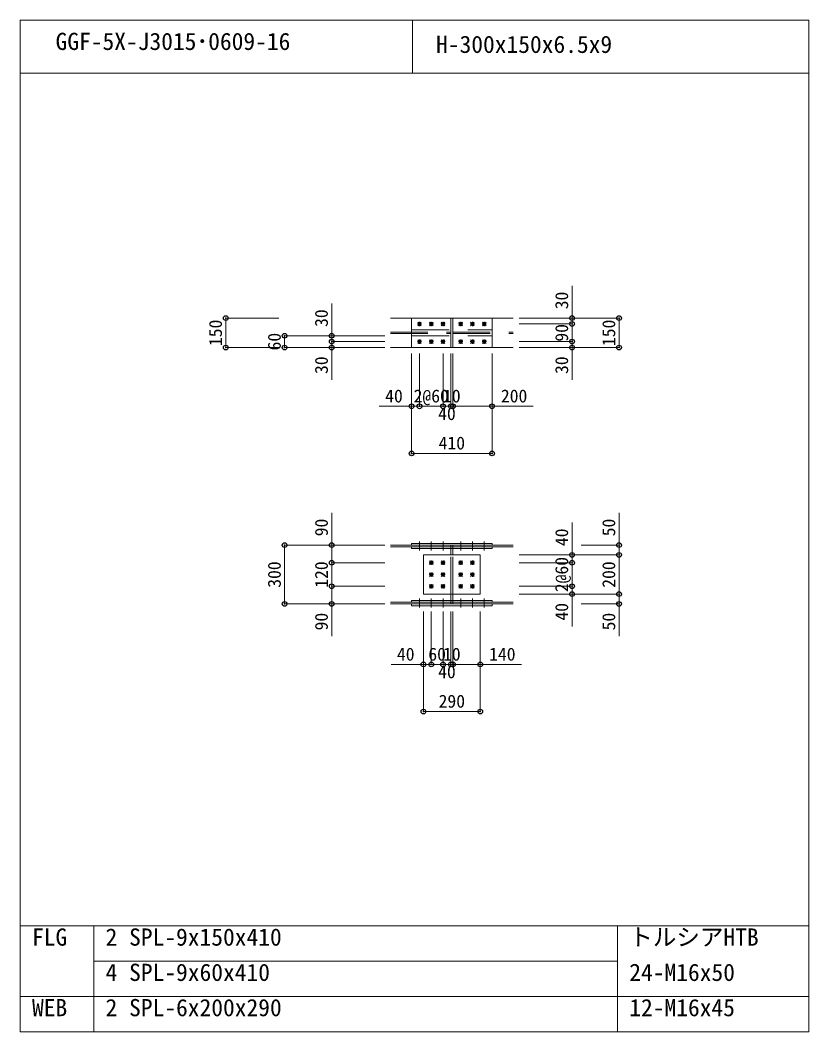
# Model space of a CAD drawing. Units: millimetres, scale not verified. Extents: x -8310 to 8310, y -4800 to 5700.
# Drawn here: x -8310 to -4290, y 540 to 5700 of the extents above; entities that cross this region are included whole.
import ezdxf
from ezdxf.enums import TextEntityAlignment as Align

# ---------------------------------------------------------------- set-up
doc = ezdxf.new("R2010")
doc.units = ezdxf.units.MM
doc.header["$LTSCALE"] = 30
doc.header["$PDMODE"] = 32
doc.header["$PDSIZE"] = 24
doc.linetypes.add('USER2', pattern=[9.525, 6.35, -3.175])
doc.layers.add('0-0', color=7, linetype='Continuous')
doc.layers.add('0-2', color=7, linetype='Continuous')
for name, color, linetype, lineweight in [('0-1', 7, 'Continuous', 18), ('0-5', 7, 'Continuous', 18), ('0-6', 7, 'USER2', 18), ('0-8', 7, 'Continuous', 18), ('0-9', 7, 'Continuous', 18), ('0-A', 7, 'Continuous', 18), ('0-B', 7, 'Continuous', 18)]:
    doc.layers.add(name, color=color, linetype=linetype, lineweight=lineweight)
doc.styles.add('ＭＳ ゴシック', font='')
doc.styles.get('ＭＳ ゴシック').set_extended_font_data('MS Gothic')

msp = doc.modelspace()

# ---------------------------------------------------------------- linework, layer by layer
at = {"layer": '0-0'}
for p in [(-7262, 4180.5), (-5497, 4180.5), (-5257, 4180.5), (-5497, 4150.5), (-6962, 4090.5), (-6722, 4090.5), (-7262, 4030.5), (-6962, 4030.5), (-6722, 4060.5), (-6722, 4030.5), (-5497, 4060.5), (-5497, 4030.5), (-5257, 4030.5), (-6314.5, 3730.5), (-6274.5, 3730.5), (-6154.5, 3730.5), (-6114.5, 3730.5), (-6104.5, 3730.5), (-5904.5, 3730.5), (-6314.5, 3490.5), (-5904.5, 3490.5), (-6962, 3022.5), (-6722, 3022.5), (-5257, 3022.5), (-6722, 2932.5), (-5497, 2972.5), (-5497, 2932.5), (-5257, 2972.5), (-6722, 2812.5), (-5497, 2812.5), (-5497, 2772.5), (-5257, 2772.5), (-6962, 2722.5), (-6722, 2722.5), (-5257, 2722.5), (-6254.5, 2413.5), (-6214.5, 2413.5), (-6154.5, 2413.5), (-6114.5, 2413.5), (-6104.5, 2413.5), (-5964.5, 2413.5), (-6254.5, 2173.5), (-5964.5, 2173.5)]:
    msp.add_point(p, dxfattribs=at)
at = {"layer": '0-1'}
for p, q in [((-8310, 540), (-8310, 5700)), ((-8310, 5700), (-4290, 5700)), ((-6310, 5430), (-6310, 5700)), ((-4290, 540), (-4290, 5700)), ((-8310, 5430), (-4290, 5430)), ((-8310, 1080), (-4290, 1080)), ((-7935, 540), (-7935, 1080)), ((-5265, 540), (-5265, 1080)), ((-7935, 900), (-5265, 900)), ((-8310, 720), (-4290, 720)), ((-8310, 540), (-4290, 540))]:
    msp.add_line(p, q, dxfattribs=at)
at = {"layer": '0-5'}
for p, q in [((-6422, 4180.5), (-6114.5, 4180.5)), ((-6314.5, 4180.5), (-5904.5, 4180.5)), ((-6314.5, 4030.5), (-6314.5, 4180.5)), ((-6104.5, 4180.5), (-5797, 4180.5)), ((-6422, 4030.5), (-6114.5, 4030.5)), ((-6104.5, 4030.5), (-5797, 4030.5)), ((-6422, 3022.5), (-6114.5, 3022.5)), ((-6314.5, 3031.5), (-5904.5, 3031.5)), ((-6314.5, 3022.5), (-6314.5, 3031.5)), ((-6314.5, 3013.5), (-5904.5, 3013.5)), ((-6314.5, 3004.5), (-6314.5, 3013.5)), ((-6114.5, 2972.5), (-6114.5, 3004.5)), ((-6104.5, 3022.5), (-5797, 3022.5)), ((-6104.5, 3013.5), (-6104.5, 3022.5)), ((-6104.5, 3013.5), (-5797, 3013.5)), ((-6104.5, 2972.5), (-6104.5, 3004.5)), ((-6254.5, 2972.5), (-5964.5, 2972.5)), ((-6254.5, 2772.5), (-6254.5, 2972.5)), ((-6314.5, 2740.5), (-6114.5, 2740.5)), ((-6314.5, 2731.5), (-6314.5, 2740.5)), ((-6114.5, 2740.5), (-6114.5, 2772.5)), ((-6114.5, 2740.5), (-5904.5, 2740.5)), ((-6104.5, 2740.5), (-6104.5, 2772.5)), ((-5904.5, 2731.5), (-5904.5, 2740.5)), ((-6422, 2731.5), (-6114.5, 2731.5)), ((-6314.5, 2731.5), (-6114.5, 2731.5)), ((-6314.5, 2722.5), (-6114.5, 2722.5)), ((-6314.5, 2713.5), (-6314.5, 2722.5)), ((-6314.5, 2713.5), (-6114.5, 2713.5)), ((-6114.5, 2731.5), (-5904.5, 2731.5)), ((-6114.5, 2722.5), (-5904.5, 2722.5)), ((-6114.5, 2713.5), (-5904.5, 2713.5)), ((-6104.5, 2722.5), (-5797, 2722.5)), ((-5904.5, 2713.5), (-5904.5, 2722.5))]:
    msp.add_line(p, q, dxfattribs=at)
for points in [[(-6314.5, 4030.5), (-5904.5, 4030.5), (-5904.5, 4180.5)], [(-6422, 3013.5), (-6114.5, 3013.5), (-6114.5, 3022.5)], [(-6314.5, 3022.5), (-5904.5, 3022.5), (-5904.5, 3031.5)], [(-6314.5, 3004.5), (-5904.5, 3004.5), (-5904.5, 3013.5)], [(-6254.5, 2772.5), (-5964.5, 2772.5), (-5964.5, 2972.5)], [(-6422, 2722.5), (-6114.5, 2722.5), (-6114.5, 2731.5)], [(-6104.5, 2722.5), (-6104.5, 2731.5), (-5797, 2731.5)]]:
    msp.add_lwpolyline(points, dxfattribs=at)
at = {"layer": '0-6'}
for p, q in [((-6314.5, 4180.5), (-5904.5, 4180.5)), ((-6114.5, 4030.5), (-6114.5, 4180.5)), ((-6104.5, 4030.5), (-6104.5, 4180.5)), ((-6422, 4108.75), (-6114.5, 4108.75)), ((-6422, 4102.25), (-6114.5, 4102.25)), ((-6314.5, 4120.5), (-5904.5, 4120.5)), ((-6314.5, 4090.5), (-5904.5, 4090.5)), ((-6104.5, 4108.75), (-5797, 4108.75)), ((-6104.5, 4102.25), (-5797, 4102.25)), ((-6314.5, 4030.5), (-5904.5, 4030.5)), ((-6114.5, 3004.5), (-6114.5, 3013.5)), ((-6104.5, 3004.5), (-6104.5, 3013.5)), ((-6114.5, 2772.5), (-6114.5, 2972.5)), ((-6104.5, 2772.5), (-6104.5, 2972.5)), ((-6114.5, 2731.5), (-6114.5, 2740.5)), ((-6104.5, 2731.5), (-6104.5, 2740.5))]:
    msp.add_line(p, q, dxfattribs=at)
at = {"layer": '0-8'}
for p, q in [((-6285.5, 4150.5), (-6263.5, 4150.5)), ((-6283.84, 4141.17), (-6265.17, 4159.83)), ((-6283.83, 4159.83), (-6265.17, 4141.17)), ((-6274.5, 4139.5), (-6274.5, 4161.5)), ((-6225.5, 4150.5), (-6203.5, 4150.5)), ((-6223.84, 4141.17), (-6205.17, 4159.83)), ((-6223.83, 4159.83), (-6205.17, 4141.17)), ((-6214.5, 4139.5), (-6214.5, 4161.5)), ((-6165.5, 4150.5), (-6143.5, 4150.5)), ((-6163.84, 4141.17), (-6145.17, 4159.83)), ((-6163.83, 4159.83), (-6145.17, 4141.17)), ((-6154.5, 4139.5), (-6154.5, 4161.5)), ((-6075.5, 4150.5), (-6053.5, 4150.5)), ((-6073.84, 4141.17), (-6055.17, 4159.83)), ((-6073.83, 4159.83), (-6055.17, 4141.17)), ((-6064.5, 4139.5), (-6064.5, 4161.5)), ((-6015.5, 4150.5), (-5993.5, 4150.5)), ((-6013.84, 4141.17), (-5995.17, 4159.83)), ((-6013.83, 4159.83), (-5995.17, 4141.17)), ((-6004.5, 4139.5), (-6004.5, 4161.5)), ((-5955.5, 4150.5), (-5933.5, 4150.5)), ((-5953.84, 4141.17), (-5935.17, 4159.83)), ((-5953.83, 4159.83), (-5935.17, 4141.17)), ((-5944.5, 4139.5), (-5944.5, 4161.5)), ((-6285.5, 4060.5), (-6263.5, 4060.5)), ((-6283.84, 4051.17), (-6265.17, 4069.83)), ((-6283.83, 4069.83), (-6265.17, 4051.17)), ((-6274.5, 4049.5), (-6274.5, 4071.5)), ((-6225.5, 4060.5), (-6203.5, 4060.5)), ((-6223.84, 4051.17), (-6205.17, 4069.83)), ((-6223.83, 4069.83), (-6205.17, 4051.17)), ((-6214.5, 4049.5), (-6214.5, 4071.5)), ((-6165.5, 4060.5), (-6143.5, 4060.5)), ((-6163.84, 4051.17), (-6145.17, 4069.83)), ((-6163.83, 4069.83), (-6145.17, 4051.17)), ((-6154.5, 4049.5), (-6154.5, 4071.5)), ((-6075.5, 4060.5), (-6053.5, 4060.5)), ((-6073.84, 4051.17), (-6055.17, 4069.83)), ((-6073.83, 4069.83), (-6055.17, 4051.17)), ((-6064.5, 4049.5), (-6064.5, 4071.5)), ((-6015.5, 4060.5), (-5993.5, 4060.5)), ((-6013.84, 4051.17), (-5995.17, 4069.83)), ((-6013.83, 4069.83), (-5995.17, 4051.17)), ((-6004.5, 4049.5), (-6004.5, 4071.5)), ((-5955.5, 4060.5), (-5933.5, 4060.5)), ((-5953.84, 4051.17), (-5935.17, 4069.83)), ((-5953.83, 4069.83), (-5935.17, 4051.17)), ((-5944.5, 4049.5), (-5944.5, 4071.5)), ((-6223.84, 2923.17), (-6205.17, 2941.83)), ((-6223.83, 2941.83), (-6205.17, 2923.17)), ((-6214.5, 2921.5), (-6214.5, 2943.5)), ((-6163.84, 2923.17), (-6145.17, 2941.83)), ((-6163.83, 2941.83), (-6145.17, 2923.17)), ((-6154.5, 2921.5), (-6154.5, 2943.5)), ((-6073.84, 2923.17), (-6055.17, 2941.83)), ((-6073.83, 2941.83), (-6055.17, 2923.17)), ((-6064.5, 2921.5), (-6064.5, 2943.5)), ((-6013.84, 2923.17), (-5995.17, 2941.83)), ((-6013.83, 2941.83), (-5995.17, 2923.17)), ((-6004.5, 2921.5), (-6004.5, 2943.5)), ((-6225.5, 2932.5), (-6203.5, 2932.5)), ((-6165.5, 2932.5), (-6143.5, 2932.5)), ((-6075.5, 2932.5), (-6053.5, 2932.5)), ((-6015.5, 2932.5), (-5993.5, 2932.5)), ((-6225.5, 2872.5), (-6203.5, 2872.5)), ((-6223.84, 2863.17), (-6205.17, 2881.83)), ((-6223.83, 2881.83), (-6205.17, 2863.17)), ((-6214.5, 2861.5), (-6214.5, 2883.5)), ((-6165.5, 2872.5), (-6143.5, 2872.5)), ((-6163.84, 2863.17), (-6145.17, 2881.83)), ((-6163.83, 2881.83), (-6145.17, 2863.17)), ((-6154.5, 2861.5), (-6154.5, 2883.5)), ((-6075.5, 2872.5), (-6053.5, 2872.5)), ((-6073.84, 2863.17), (-6055.17, 2881.83)), ((-6073.83, 2881.83), (-6055.17, 2863.17)), ((-6064.5, 2861.5), (-6064.5, 2883.5)), ((-6015.5, 2872.5), (-5993.5, 2872.5)), ((-6013.84, 2863.17), (-5995.17, 2881.83)), ((-6013.83, 2881.83), (-5995.17, 2863.17)), ((-6004.5, 2861.5), (-6004.5, 2883.5)), ((-6225.5, 2812.5), (-6203.5, 2812.5)), ((-6223.84, 2803.17), (-6205.17, 2821.83)), ((-6223.83, 2821.83), (-6205.17, 2803.17)), ((-6214.5, 2801.5), (-6214.5, 2823.5)), ((-6165.5, 2812.5), (-6143.5, 2812.5)), ((-6163.84, 2803.17), (-6145.17, 2821.83)), ((-6163.83, 2821.83), (-6145.17, 2803.17)), ((-6154.5, 2801.5), (-6154.5, 2823.5)), ((-6075.5, 2812.5), (-6053.5, 2812.5)), ((-6073.84, 2803.17), (-6055.17, 2821.83)), ((-6073.83, 2821.83), (-6055.17, 2803.17)), ((-6064.5, 2801.5), (-6064.5, 2823.5)), ((-6015.5, 2812.5), (-5993.5, 2812.5)), ((-6013.84, 2803.17), (-5995.17, 2821.83)), ((-6013.83, 2821.83), (-5995.17, 2803.17)), ((-6004.5, 2801.5), (-6004.5, 2823.5))]:
    msp.add_line(p, q, dxfattribs=at)
at = {"layer": '0-9'}
for p, q in [((-6274.5, 3041.5), (-6274.5, 2994.5)), ((-6214.5, 3041.5), (-6214.5, 2994.5)), ((-6154.5, 3041.5), (-6154.5, 2994.5)), ((-6064.5, 3041.5), (-6064.5, 2994.5)), ((-6004.5, 3041.5), (-6004.5, 2994.5)), ((-5944.5, 3041.5), (-5944.5, 2994.5)), ((-6274.5, 2703.5), (-6274.5, 2750.5)), ((-6214.5, 2703.5), (-6214.5, 2750.5)), ((-6154.5, 2703.5), (-6154.5, 2750.5)), ((-6064.5, 2703.5), (-6064.5, 2750.5)), ((-6004.5, 2703.5), (-6004.5, 2750.5)), ((-5944.5, 2703.5), (-5944.5, 2750.5))]:
    msp.add_line(p, q, dxfattribs=at)
at = {"layer": '0-A'}
for p, q in [((-6992, 4180.5), (-7262, 4180.5)), ((-5767, 4180.5), (-5497, 4180.5)), ((-5767, 4180.5), (-5257, 4180.5)), ((-5767, 4150.5), (-5497, 4150.5)), ((-6452, 4090.5), (-6962, 4090.5)), ((-6452, 4090.5), (-6722, 4090.5)), ((-6452, 4060.5), (-6722, 4060.5)), ((-6722, 3865.5), (-6722, 4060.5)), ((-6452, 4030.5), (-6722, 4030.5)), ((-5767, 4060.5), (-5497, 4060.5)), ((-5767, 4030.5), (-5497, 4030.5)), ((-5497, 3865.5), (-5497, 4060.5)), ((-6314.5, 4000.5), (-6314.5, 3730.5)), ((-6314.5, 4000.5), (-6314.5, 3490.5)), ((-6274.5, 4000.5), (-6274.5, 3730.5)), ((-6274.5, 4000.5), (-6274.5, 3730.5)), ((-6154.5, 4000.5), (-6154.5, 3730.5)), ((-6154.5, 4000.5), (-6154.5, 3730.5)), ((-6114.5, 4000.5), (-6114.5, 3730.5)), ((-6114.5, 4000.5), (-6114.5, 3730.5)), ((-6104.5, 4000.5), (-6104.5, 3730.5)), ((-6104.5, 4000.5), (-6104.5, 3730.5)), ((-5904.5, 4000.5), (-5904.5, 3730.5)), ((-5904.5, 4000.5), (-5904.5, 3490.5)), ((-6479.5, 3730.5), (-6274.5, 3730.5)), ((-6274.5, 3730.5), (-6154.5, 3730.5)), ((-6154.5, 3730.5), (-6114.5, 3730.5)), ((-6114.5, 3730.5), (-6104.5, 3730.5)), ((-6104.5, 3730.5), (-5694.5, 3730.5)), ((-6314.5, 3490.5), (-5904.5, 3490.5)), ((-6452, 3022.5), (-6962, 3022.5)), ((-6452, 3022.5), (-6722, 3022.5)), ((-5450.97, 3022.5), (-5257, 3022.5)), ((-5767, 2972.5), (-5497, 2972.5)), ((-5767, 2972.5), (-5257, 2972.5)), ((-6452, 2932.5), (-6722, 2932.5)), ((-5767, 2932.5), (-5497, 2932.5)), ((-6452, 2812.5), (-6722, 2812.5)), ((-6722, 2557.5), (-6722, 2812.5)), ((-5767, 2812.5), (-5497, 2812.5)), ((-5497, 2607.5), (-5497, 2812.5)), ((-5767, 2772.5), (-5497, 2772.5)), ((-5767, 2772.5), (-5257, 2772.5)), ((-5257, 2557.5), (-5257, 2772.5)), ((-6452, 2722.5), (-6722, 2722.5)), ((-6254.5, 2683.5), (-6254.5, 2413.5)), ((-6254.5, 2683.5), (-6254.5, 2173.5)), ((-6214.5, 2683.5), (-6214.5, 2413.5)), ((-6214.5, 2683.5), (-6214.5, 2413.5)), ((-6154.5, 2683.5), (-6154.5, 2413.5)), ((-6154.5, 2683.5), (-6154.5, 2413.5)), ((-6114.5, 2683.5), (-6114.5, 2413.5)), ((-6114.5, 2683.5), (-6114.5, 2413.5)), ((-6104.5, 2683.5), (-6104.5, 2413.5)), ((-6104.5, 2683.5), (-6104.5, 2413.5)), ((-5964.5, 2683.5), (-5964.5, 2413.5)), ((-5964.5, 2683.5), (-5964.5, 2173.5)), ((-5450.97, 2722.5), (-5257, 2722.5)), ((-6419.5, 2413.5), (-6214.5, 2413.5)), ((-6214.5, 2413.5), (-6154.5, 2413.5)), ((-6154.5, 2413.5), (-6114.5, 2413.5)), ((-6114.5, 2413.5), (-6104.5, 2413.5)), ((-6104.5, 2413.5), (-5754.5, 2413.5)), ((-6254.5, 2173.5), (-5964.5, 2173.5))]:
    msp.add_line(p, q, dxfattribs=at)
for points in [[(-5767, 4150.5), (-5497, 4150.5), (-5497, 4345.5)], [(-6452, 4060.5), (-6722, 4060.5), (-6722, 4255.5)], [(-6992, 4030.5), (-7262, 4030.5), (-7262, 4180.5)], [(-5767, 4030.5), (-5257, 4030.5), (-5257, 4180.5)], [(-5767, 4060.5), (-5497, 4060.5), (-5497, 4150.5)], [(-6452, 4030.5), (-6962, 4030.5), (-6962, 4090.5)], [(-6452, 2932.5), (-6722, 2932.5), (-6722, 3187.5)], [(-5767, 2972.5), (-5257, 2972.5), (-5257, 3187.5)], [(-5767, 2932.5), (-5497, 2932.5), (-5497, 3137.5)], [(-6452, 2722.5), (-6962, 2722.5), (-6962, 3022.5)], [(-5767, 2772.5), (-5257, 2772.5), (-5257, 2972.5)], [(-6452, 2812.5), (-6722, 2812.5), (-6722, 2932.5)], [(-5767, 2812.5), (-5497, 2812.5), (-5497, 2932.5)]]:
    msp.add_lwpolyline(points, dxfattribs=at)
at = {"layer": '0-B'}
for centre in [(-6274.5, 4150.5), (-6214.5, 4150.5), (-6154.5, 4150.5), (-6064.5, 4150.5), (-6004.5, 4150.5), (-5944.5, 4150.5), (-6274.5, 4060.5), (-6214.5, 4060.5), (-6154.5, 4060.5), (-6064.5, 4060.5), (-6004.5, 4060.5), (-5944.5, 4060.5), (-6214.5, 2932.5), (-6154.5, 2932.5), (-6064.5, 2932.5), (-6004.5, 2932.5), (-6214.5, 2872.5), (-6154.5, 2872.5), (-6064.5, 2872.5), (-6004.5, 2872.5), (-6214.5, 2812.5), (-6154.5, 2812.5), (-6064.5, 2812.5), (-6004.5, 2812.5)]:
    msp.add_circle(centre, 9, dxfattribs=at)

# ---------------------------------------------------------------- texts
at = {"layer": '0-2', "style": 'ＭＳ ゴシック'}
for s, p in [('GGF-5X-J3015･0609-16', (-8130, 5521.8)), ('H-300x150x6.5x9', (-6190, 5506.8)), ('FLG', (-8250, 952.8)), ('2', (-7875, 952.8)), ('SPL-9x150x410', (-7755, 952.8)), ('トルシアHTB', (-5205, 952.8)), ('4', (-7875, 772.8)), ('SPL-9x60x410', (-7755, 772.8)), ('24-M16x50', (-5205, 772.8)), ('WEB', (-8250, 592.8)), ('2', (-7875, 592.8)), ('SPL-6x200x290', (-7755, 592.8)), ('12-M16x45', (-5205, 592.8))]:
    msp.add_text(s, height=87.98, dxfattribs=at).set_placement(p, align=Align.BOTTOM_LEFT)
at = {"layer": '0-A', "style": 'ＭＳ ゴシック'}
for s, p in [('30', (-5497, 4225.5)), ('30', (-6722, 4135.5)), ('150', (-7262, 4038)), ('90', (-5497, 4060.5)), ('150', (-5257, 4038)), ('60', (-6962, 4015.5)), ('30', (-6722, 3895.5)), ('30', (-5497, 3895.5)), ('90', (-6722, 3067.5)), ('50', (-5257, 3067.5)), ('40', (-5497, 3017.5)), ('2@60', (-5497, 2782.5)), ('300', (-6962, 2805)), ('120', (-6722, 2805)), ('200', (-5257, 2805)), ('40', (-5497, 2637.5)), ('90', (-6722, 2587.5)), ('50', (-5257, 2587.5))]:
    msp.add_text(s, height=65.98, rotation=90, dxfattribs=at).set_placement(p, align=Align.BOTTOM_LEFT)
for s, p in [('40', (-6449.5, 3730.5)), ('2@60', (-6304.5, 3730.5)), ('10', (-6154.5, 3730.5)), ('200', (-5859.5, 3730.5)), ('40', (-6179.5, 3640.5)), ('410', (-6177, 3490.5)), ('40', (-6389.5, 2413.5)), ('60', (-6229.5, 2413.5)), ('10', (-6154.5, 2413.5)), ('140', (-5919.5, 2413.5)), ('40', (-6179.5, 2323.5)), ('290', (-6177, 2173.5))]:
    msp.add_text(s, height=65.98, dxfattribs=at).set_placement(p, align=Align.BOTTOM_LEFT)

doc.saveas('drawing.dxf')
